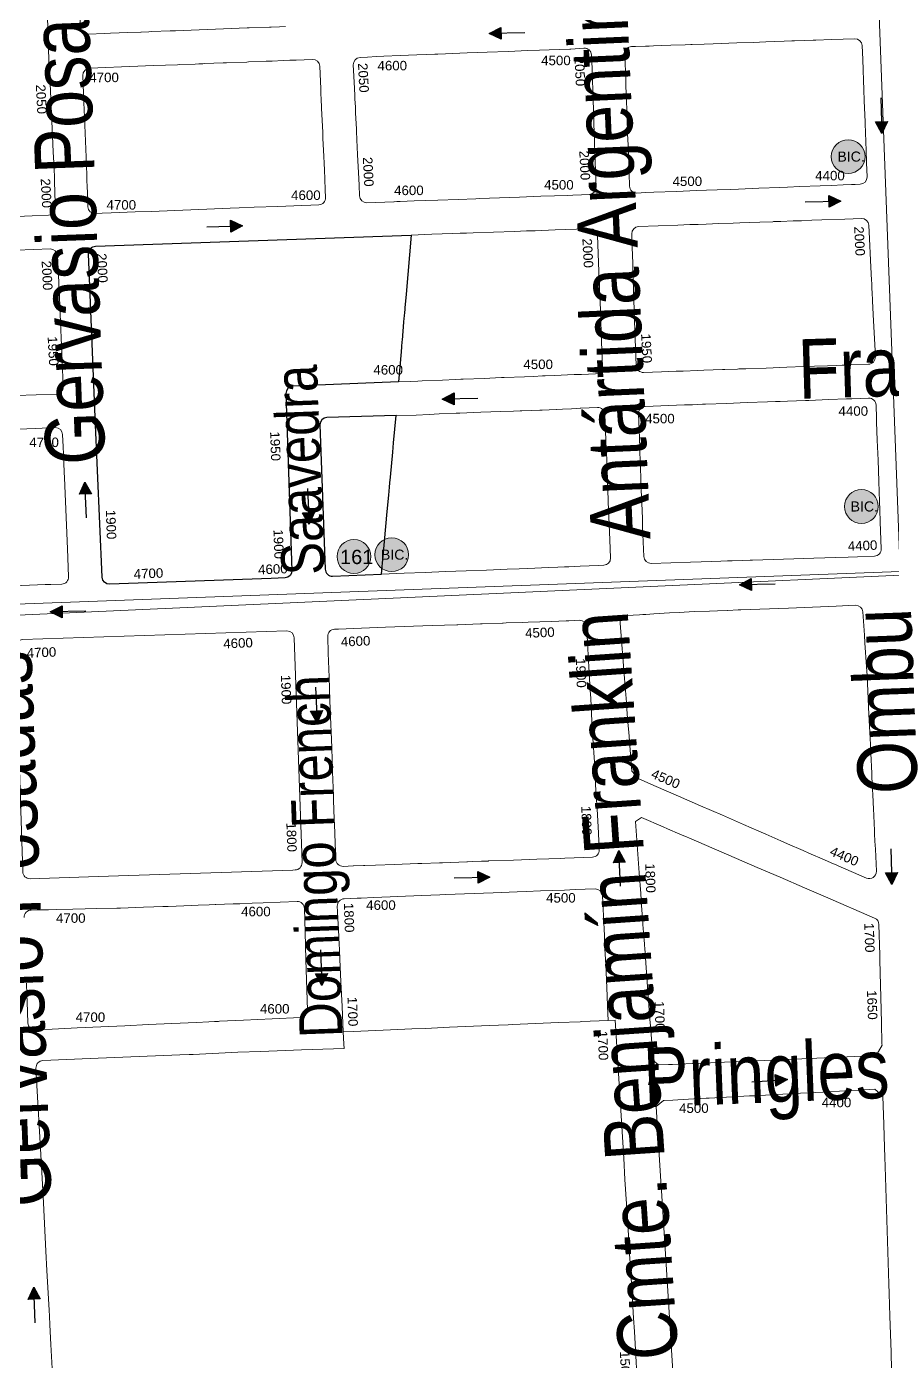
# Model space of a CAD drawing. Header units: millimetres. Extents: x 11558 to 23675, y 49449 to 61482.
# Drawn here: x 15611 to 15975, y 54997 to 55558 of the extents above; entities that cross this region are included whole.
import ezdxf

# ---------------------------------------------------------------- set-up
doc = ezdxf.new("R2010")
doc.units = ezdxf.units.MM
for name, color, linetype in [('0. plano base - nombres calles', 22, 'Continuous'), ('0. Plano Base - PLANO', 254, 'Continuous'), ('0. Plano base - sentido calles', 253, 'Continuous'), ('7. puesta en valor CC la lucila', 212, 'Continuous'), ('numeración', 7, 'Continuous')]:
    doc.layers.add(name, color=color, linetype=linetype)
doc.layers.add('Linea 161 ida', color=7, linetype='Continuous', true_color=0xd16b6b)
doc.layers.add('Linea Bicentenario Original', color=7, linetype='Continuous', true_color=0x0000cc, transparency=0.5)
doc.layers.get('7. puesta en valor CC la lucila').off()
doc.styles.get("Standard").update_dxf_attribs({"font": 'arial.ttf'})

# ---------------------------------------------------------------- blocks, each defined once
blk = doc.blocks.new('MANZANAS')
at = {"layer": '0. Plano Base - PLANO', "color": 0, "linetype": 'Continuous', "lineweight": 5}
for points in [[(5635712.13, 6177803), (5635714.99, 6177797.96), (5635717.14, 6177794.17), (5635719.39, 6177790.19), (5635721.22, 6177786.97), (5635723.59, 6177782.79), (5635727.93, 6177775.13), (5635728.51, 6177774.11), (5635730.02, 6177771.45), (5635732.24, 6177767.53), (5635733.78, 6177764.81), (5635736.43, 6177760.14), (5635739.36, 6177754.97, -0.413513), (5635738.24, 6177750.88), (5635736.37, 6177749.82), (5635735.05, 6177749.06), (5635731.96, 6177747.31), (5635727.74, 6177744.9), (5635723.6, 6177742.54), (5635716.19, 6177738.32), (5635711.64, 6177735.72), (5635708.84, 6177734.12), (5635701.14, 6177729.74), (5635693.78, 6177725.54), (5635690.91, 6177723.9), (5635685.98, 6177721.09), (5635681.99, 6177718.82), (5635678.55, 6177716.86), (5635670.99, 6177712.54), (5635662.82, 6177707.89), (5635659.73, 6177706.13), (5635656.62, 6177704.35, -0.414835), (5635652.53, 6177705.48), (5635652.13, 6177706.18), (5635650.29, 6177709.42), (5635649.89, 6177710.12), (5635649.4, 6177710.99), (5635645.79, 6177717.36), (5635645.28, 6177718.25), (5635644, 6177720.51), (5635641.65, 6177724.66), (5635641.04, 6177725.72), (5635638.97, 6177729.38), (5635636.74, 6177733.3), (5635636.4, 6177733.91), (5635635.18, 6177736.05), (5635632.68, 6177740.46), (5635632.35, 6177741.04), (5635630.69, 6177743.98), (5635625.11, 6177753.81, -0.414699), (5635626.24, 6177757.9), (5635627.7, 6177758.73), (5635631.31, 6177760.77), (5635632.63, 6177761.51), (5635634.32, 6177762.47), (5635637.24, 6177764.12), (5635640.57, 6177766), (5635645.88, 6177769), (5635647.92, 6177770.15), (5635648.47, 6177770.47), (5635652.79, 6177772.91), (5635656.12, 6177774.79), (5635664.84, 6177779.72), (5635670.75, 6177783.06), (5635675.47, 6177785.73), (5635678.49, 6177787.43), (5635682.13, 6177789.49), (5635684.97, 6177791.1), (5635685.94, 6177791.64), (5635689.65, 6177793.74), (5635692.74, 6177795.49), (5635693.69, 6177796.02), (5635699.48, 6177799.3), (5635708.04, 6177804.13, -0.413809)], [(5635553.68, 6177649.49), (5635551.38, 6177653.44), (5635550.08, 6177655.67), (5635544.91, 6177664.54), (5635541.77, 6177669.94), (5635539.96, 6177673.06), (5635539.45, 6177673.94), (5635536.15, 6177679.6), (5635534.92, 6177681.71), (5635533.14, 6177684.77), (5635532.33, 6177686.16), (5635529.59, 6177690.86), (5635527.11, 6177695.13), (5635525.94, 6177697.13, -0.413959), (5635527.02, 6177701.23), (5635529.78, 6177702.84), (5635533.02, 6177704.73), (5635535.7, 6177706.29), (5635541.65, 6177709.77), (5635547.63, 6177713.2), (5635551.25, 6177715.25), (5635554.29, 6177716.98), (5635555.39, 6177717.6), (5635558.2, 6177719.19), (5635566.05, 6177723.64), (5635573.47, 6177727.86), (5635581.11, 6177732.2), (5635588.36, 6177736.32), (5635592.56, 6177738.7), (5635596.11, 6177740.72), (5635603.67, 6177745.01), (5635604.09, 6177745.27), (5635608.75, 6177748.09, -0.422194), (5635612.91, 6177747.01), (5635615.77, 6177741.99), (5635622.53, 6177730), (5635623.97, 6177727.44), (5635626.14, 6177723.59), (5635626.63, 6177722.72), (5635627.37, 6177721.4), (5635628.66, 6177719.11), (5635630.95, 6177715.05), (5635633.29, 6177710.9), (5635635.09, 6177707.71), (5635640.22, 6177698.59, -0.413094), (5635639.08, 6177694.51), (5635636.3, 6177692.93), (5635633.13, 6177691.14), (5635631.16, 6177690.01), (5635626.39, 6177687.31), (5635621.37, 6177684.47), (5635613.6, 6177680.06), (5635606.27, 6177675.9), (5635598.89, 6177671.72), (5635597.65, 6177671.01), (5635591.14, 6177667.32), (5635583.73, 6177663.12), (5635579.02, 6177660.45), (5635574.97, 6177658.15), (5635569.84, 6177655.24), (5635569.71, 6177655.17), (5635569.63, 6177655.13), (5635568.67, 6177654.58), (5635567.66, 6177654.01), (5635567.56, 6177653.95), (5635557.75, 6177648.39, -0.410843)], [(5635663.73, 6177692.19), (5635678.08, 6177700.3), (5635682.48, 6177702.79), (5635685.58, 6177704.55), (5635688.48, 6177706.19), (5635693.12, 6177708.81), (5635698.32, 6177711.75), (5635700.75, 6177713.12), (5635704.5, 6177715.25), (5635708.16, 6177717.32), (5635712.93, 6177720.02), (5635713.11, 6177720.12), (5635715.83, 6177721.66), (5635720.38, 6177724.23), (5635723.33, 6177725.9), (5635727.11, 6177728.04), (5635730.8, 6177730.12), (5635739.19, 6177734.87), (5635745.33, 6177738.35, -0.410134), (5635749.4, 6177737.25), (5635752.28, 6177732.32), (5635756.82, 6177724.54), (5635761.11, 6177717.21), (5635761.65, 6177716.28), (5635762.96, 6177714.03), (5635763.59, 6177712.96), (5635765.46, 6177709.76), (5635768.31, 6177704.88), (5635777.32, 6177689.45, -0.418149), (5635776.21, 6177685.33), (5635769.76, 6177681.67), (5635768.51, 6177680.96), (5635766.61, 6177679.89), (5635764.42, 6177678.65), (5635761.25, 6177676.86), (5635756.48, 6177674.16), (5635753.82, 6177672.65), (5635752.57, 6177671.94), (5635746.31, 6177668.4), (5635738.69, 6177664.08), (5635731.25, 6177659.87), (5635731.09, 6177659.78), (5635730.3, 6177659.33), (5635728.74, 6177658.45), (5635728.22, 6177658.15), (5635723.61, 6177655.54), (5635722.8, 6177655.09), (5635715.87, 6177651.16), (5635713.66, 6177649.91), (5635708.4, 6177646.93), (5635705.76, 6177645.43), (5635700.4, 6177642.4), (5635693.84, 6177638.69, -0.415048), (5635689.75, 6177639.83), (5635684.25, 6177649.6), (5635682.55, 6177652.63), (5635678.35, 6177660.09), (5635674.13, 6177667.59), (5635669.89, 6177675.13), (5635668.54, 6177677.53), (5635667.14, 6177680.03), (5635663.33, 6177686.79), (5635662.59, 6177688.1, -0.413507)], [(5635428.2, 6177644.84), (5635434.11, 6177648.2), (5635439.84, 6177651.47), (5635442.85, 6177653.19), (5635451.46, 6177658.1), (5635460.29, 6177663.13), (5635461, 6177663.54), (5635466.75, 6177666.81), (5635468.15, 6177667.61), (5635468.81, 6177667.99), (5635469.59, 6177668.43), (5635470.19, 6177668.77), (5635476.97, 6177672.64), (5635477.61, 6177673.01), (5635478.2, 6177673.34), (5635485.61, 6177677.56), (5635486.19, 6177677.9), (5635492.77, 6177681.65), (5635494.86, 6177682.84), (5635498.91, 6177685.15), (5635501.38, 6177686.56), (5635503.68, 6177687.86), (5635509.57, 6177691.23, -0.412337), (5635513.66, 6177690.12), (5635516.86, 6177684.59), (5635518.38, 6177681.96), (5635519.64, 6177679.78), (5635520.44, 6177678.4), (5635522.48, 6177674.87), (5635527.6, 6177666.03), (5635528.46, 6177664.53), (5635528.83, 6177663.9), (5635532.66, 6177657.28), (5635534.09, 6177654.8), (5635535.59, 6177652.22), (5635537.38, 6177649.12), (5635539.76, 6177645.01), (5635541.28, 6177642.38, -0.416034), (5635540.17, 6177638.27), (5635537.22, 6177636.59), (5635534.03, 6177634.76), (5635525.22, 6177629.74), (5635516.51, 6177624.77), (5635511.11, 6177621.7), (5635507.77, 6177619.79), (5635499.19, 6177614.89), (5635490.53, 6177609.95), (5635481.86, 6177605.01), (5635478.92, 6177603.33), (5635473.01, 6177599.96), (5635464.22, 6177594.95), (5635461.04, 6177593.13), (5635458.5, 6177591.68, -0.414327), (5635454.41, 6177592.8), (5635454.37, 6177592.87), (5635453.02, 6177595.23), (5635450.13, 6177600.31), (5635449.05, 6177602.2), (5635448, 6177604.05), (5635445.76, 6177607.97), (5635440.73, 6177616.8), (5635435.73, 6177625.58), (5635432.74, 6177630.83), (5635427.08, 6177640.75, -0.414191)], [(5635650.2, 6177680.83), (5635655.76, 6177671.03), (5635659.47, 6177664.51), (5635660.21, 6177663.19), (5635661.4, 6177661.1), (5635663.8, 6177656.87), (5635668.08, 6177649.33), (5635672.24, 6177642), (5635677.36, 6177632.99, -0.413095), (5635676.24, 6177628.9), (5635671.06, 6177625.94), (5635670.77, 6177625.77), (5635668.42, 6177624.43), (5635661.23, 6177620.31), (5635657.83, 6177618.36), (5635656.87, 6177617.81), (5635653.5, 6177615.88), (5635650.3, 6177614.05), (5635642.79, 6177609.75), (5635641.81, 6177609.19), (5635639.63, 6177607.94), (5635635.54, 6177605.6), (5635627.79, 6177601.16), (5635626.97, 6177600.69), (5635625.08, 6177599.61), (5635620.35, 6177596.9), (5635612.92, 6177592.65), (5635611.33, 6177591.73), (5635608.62, 6177590.18), (5635604.24, 6177587.67), (5635599.37, 6177599.39), (5635598.58, 6177601.28), (5635597.69, 6177603.44), (5635597.49, 6177603.91), (5635594.59, 6177610.88), (5635593.91, 6177612.52), (5635593.58, 6177613.32), (5635592.93, 6177614.87), (5635592.58, 6177615.72), (5635592.23, 6177616.57), (5635590.02, 6177621.88), (5635580.46, 6177644.88), (5635588.13, 6177649.21), (5635595.63, 6177653.45), (5635598.46, 6177655.05), (5635600.75, 6177656.34), (5635603.18, 6177657.71), (5635610.65, 6177661.93), (5635618.35, 6177666.28), (5635622.77, 6177668.78), (5635625.88, 6177670.53), (5635633.32, 6177674.73), (5635641.07, 6177679.11), (5635646.12, 6177681.96, -0.4136)], [(5635701.1, 6177626.36), (5635715.47, 6177634.51), (5635718.31, 6177636.13), (5635722.02, 6177638.23), (5635723.14, 6177638.86), (5635730.83, 6177643.23), (5635738.42, 6177647.54), (5635745.87, 6177651.76), (5635748.71, 6177653.37), (5635749.62, 6177653.89), (5635750.49, 6177654.38), (5635753.18, 6177655.91), (5635759.68, 6177659.59), (5635760.9, 6177660.29), (5635768.32, 6177664.5), (5635774.73, 6177668.14), (5635776.68, 6177669.24), (5635782.84, 6177672.73, -0.414408), (5635786.93, 6177671.6), (5635789.66, 6177666.78), (5635789.94, 6177666.29), (5635790.46, 6177665.37), (5635794.21, 6177658.75), (5635798.35, 6177651.44), (5635800.48, 6177647.68), (5635802.81, 6177643.56), (5635806.93, 6177636.29), (5635808.64, 6177633.28), (5635811.15, 6177628.85), (5635816.73, 6177619, -0.415318), (5635815.59, 6177614.9), (5635809.42, 6177611.44), (5635805.97, 6177609.5), (5635801.43, 6177606.95), (5635793.44, 6177602.46), (5635786, 6177598.29), (5635778.47, 6177594.06), (5635770.89, 6177589.8), (5635769.97, 6177589.29), (5635767.16, 6177587.71), (5635763.38, 6177585.59), (5635761.73, 6177584.66), (5635759.24, 6177583.26), (5635755.98, 6177581.44), (5635748.15, 6177577.04), (5635733.69, 6177568.92, -0.412811), (5635729.61, 6177570.05), (5635723.5, 6177580.81), (5635721.79, 6177583.84), (5635720.03, 6177586.93), (5635715.79, 6177594.4), (5635713.15, 6177599.05), (5635711.48, 6177601.98), (5635707.85, 6177608.39), (5635707.2, 6177609.54), (5635704.99, 6177613.43), (5635699.97, 6177622.27, -0.414297)], [(5635687.54, 6177615.56), (5635692.88, 6177606.19), (5635694.92, 6177602.61), (5635695.45, 6177601.69), (5635697.26, 6177598.52), (5635699.16, 6177595.19), (5635701.17, 6177591.66), (5635701.26, 6177591.51), (5635703.37, 6177587.8), (5635707.65, 6177580.3), (5635708.93, 6177578.06), (5635713.71, 6177569.68), (5635717.46, 6177563.1, -0.413988), (5635716.35, 6177559.01), (5635714.45, 6177557.92), (5635711.05, 6177555.98), (5635707.76, 6177554.1), (5635703.65, 6177551.75), (5635702.07, 6177550.85), (5635699.6, 6177549.44), (5635696.18, 6177547.48), (5635688.61, 6177543.16), (5635685.45, 6177541.36), (5635681.09, 6177538.86), (5635673.56, 6177534.56), (5635666.13, 6177530.32), (5635658.61, 6177526.02), (5635651.13, 6177521.74), (5635643.4, 6177517.33), (5635635.16, 6177512.62), (5635633.92, 6177515.68), (5635633.39, 6177516.97), (5635630.54, 6177523.96), (5635629.98, 6177525.35), (5635625.19, 6177537.09), (5635622.59, 6177543.49), (5635621.32, 6177546.6), (5635620.63, 6177548.3), (5635619.73, 6177550.51), (5635615.73, 6177560.33), (5635614.25, 6177563.95), (5635609.89, 6177574.63), (5635617.22, 6177578.7), (5635622.05, 6177581.49), (5635625.65, 6177583.58), (5635631.78, 6177587.12), (5635633.12, 6177587.9), (5635640.87, 6177592.33), (5635648.14, 6177596.44), (5635652.78, 6177599.07), (5635655.2, 6177600.43), (5635655.82, 6177600.78), (5635659.5, 6177602.86), (5635662.45, 6177604.54), (5635663.27, 6177605), (5635668.34, 6177607.94), (5635668.56, 6177608.06), (5635670.69, 6177609.29), (5635674.02, 6177611.22), (5635675.97, 6177612.35), (5635677.18, 6177613.05), (5635677.39, 6177613.17), (5635683.43, 6177616.67, -0.416156)], [(5635822.06, 6177591.86), (5635827.17, 6177583.49), (5635828.82, 6177580.79), (5635834.15, 6177572.06), (5635836.04, 6177568.96), (5635844.25, 6177554.83), (5635849.26, 6177546.21), (5635850.7, 6177543.73), (5635850.8, 6177543.55), (5635852.15, 6177541.23), (5635854.23, 6177537.64), (5635854.93, 6177536.45), (5635859.23, 6177529.04), (5635861.2, 6177525.65), (5635864.34, 6177520.24), (5635865.47, 6177518.3), (5635867.43, 6177514.93), (5635868.59, 6177512.94), (5635869.46, 6177511.43), (5635871.07, 6177508.67), (5635872.72, 6177505.83), (5635877.39, 6177497.78, -0.555649), (5635875, 6177493.28), (5635862.03, 6177492.4), (5635861.54, 6177492.36), (5635858.89, 6177492.18), (5635855.89, 6177491.98), (5635848.73, 6177491.48), (5635845.99, 6177491.3), (5635838.89, 6177490.81), (5635835.87, 6177490.6), (5635828.98, 6177490.13), (5635825.75, 6177489.91), (5635818.71, 6177489.43), (5635809.09, 6177488.77), (5635799.11, 6177488.08), (5635788.95, 6177487.39), (5635778.82, 6177486.69), (5635770.8, 6177486.14), (5635766.79, 6177487.64), (5635762.02, 6177495.27), (5635758.02, 6177501.66), (5635756.63, 6177503.89), (5635754.01, 6177508.09), (5635751.42, 6177512.23), (5635746.05, 6177520.82), (5635733.65, 6177540.62, -0.421036), (5635734.66, 6177544.79), (5635739.24, 6177547.51), (5635740.49, 6177548.25), (5635741.61, 6177548.91), (5635744.45, 6177550.6), (5635750.15, 6177553.99), (5635753.65, 6177556.07), (5635759.04, 6177559.26), (5635764.73, 6177562.49), (5635767.59, 6177564.11), (5635771.31, 6177566.22), (5635771.42, 6177566.28), (5635775.22, 6177568.43), (5635776.18, 6177568.97), (5635793.67, 6177578.89), (5635802.42, 6177583.88), (5635811.05, 6177588.9), (5635818, 6177592.89, -0.406451)], [(5635768.73, 6177447.97), (5635758.67, 6177442.26), (5635757.1, 6177441.37), (5635748.39, 6177436.44), (5635745.7, 6177434.9), (5635739.77, 6177431.55), (5635730.69, 6177426.4), (5635730.56, 6177426.32), (5635730.48, 6177426.27), (5635728.14, 6177424.95), (5635724.99, 6177423.16), (5635722.94, 6177422), (5635722.74, 6177421.88), (5635713.88, 6177416.86), (5635712.71, 6177416.19), (5635706.22, 6177412.51), (5635704.85, 6177411.73), (5635696.28, 6177406.87), (5635689.32, 6177402.93), (5635685.38, 6177400.69), (5635685.33, 6177400.66), (5635684.86, 6177400.4), (5635681.3, 6177398.38), (5635681.09, 6177398.26), (5635677.49, 6177396.21, -0.414322), (5635673.4, 6177397.34), (5635672.77, 6177398.45), (5635670.24, 6177402.91), (5635670.02, 6177403.29), (5635666.04, 6177410.32), (5635665.12, 6177411.94), (5635662.98, 6177415.72), (5635661.23, 6177418.81), (5635660.23, 6177420.58), (5635655.22, 6177429.42), (5635650.26, 6177438.16), (5635646.88, 6177444.12), (5635645.47, 6177446.62), (5635640.44, 6177455.49), (5635635.56, 6177464.1), (5635630.59, 6177472.87), (5635627.16, 6177478.93, -0.414289), (5635628.29, 6177483.01), (5635629.77, 6177483.85), (5635638.11, 6177488.57), (5635646.97, 6177493.59), (5635664.05, 6177503.26), (5635673.08, 6177508.37), (5635673.38, 6177508.54), (5635681.78, 6177513.3), (5635682.34, 6177513.62), (5635689.84, 6177517.86), (5635690.07, 6177517.99), (5635691.09, 6177518.57), (5635697.02, 6177521.93), (5635699.22, 6177523.17), (5635707.79, 6177528.02), (5635713.13, 6177531.05), (5635714.09, 6177531.59), (5635717.93, 6177533.77, -0.408218), (5635721.99, 6177532.69), (5635725.4, 6177526.95), (5635730.54, 6177518.28), (5635735.61, 6177509.75), (5635737.27, 6177506.95), (5635740.76, 6177501.07), (5635745.85, 6177492.49), (5635751, 6177483.83), (5635755.9, 6177475.57), (5635761.15, 6177466.72), (5635762.35, 6177464.7), (5635766.28, 6177458.08), (5635769.83, 6177452.11, -0.420016)], [(5635888.67, 6177478.42), (5635894.93, 6177467.08), (5635895.91, 6177465.31), (5635908.63, 6177442.28), (5635912.97, 6177434.41), (5635913.24, 6177433.92), (5635913.07, 6177429.01), (5635912.79, 6177428.84), (5635910.9, 6177427.75), (5635891.37, 6177416.5), (5635883.27, 6177411.84), (5635879.95, 6177409.92), (5635875.2, 6177407.18), (5635863.51, 6177400.45), (5635863.38, 6177400.37), (5635854.96, 6177395.52), (5635854.75, 6177395.4), (5635852.63, 6177394.18), (5635846.16, 6177390.45), (5635846, 6177390.36), (5635838.8, 6177386.21), (5635837.3, 6177385.35), (5635833.62, 6177383.23), (5635830.65, 6177383.99), (5635826.84, 6177390.17), (5635823.18, 6177396.1), (5635823.09, 6177396.24), (5635821.67, 6177398.54), (5635816.46, 6177406.98), (5635811.27, 6177415.4), (5635805.89, 6177424.12), (5635805.81, 6177424.25), (5635805.36, 6177424.97), (5635805.08, 6177425.43), (5635804.9, 6177425.71), (5635803.26, 6177428.38), (5635800.63, 6177432.64), (5635800.35, 6177433.09), (5635795.37, 6177441.16), (5635795.18, 6177441.47), (5635795.15, 6177441.52), (5635793.74, 6177443.8), (5635789.21, 6177451.14), (5635777.84, 6177469.56), (5635779.34, 6177472.23), (5635789.31, 6177472.96), (5635791.23, 6177473.1), (5635796.84, 6177473.5), (5635800.16, 6177473.74), (5635800.94, 6177473.8), (5635812.55, 6177474.64), (5635822.71, 6177475.38), (5635832.19, 6177476.07), (5635842.66, 6177476.83), (5635853.78, 6177477.63), (5635863.36, 6177478.33), (5635885.83, 6177479.96, -0.292618)], [(5635614.95, 6177471.99), (5635661.4, 6177389.63, -0.414678), (5635660.26, 6177385.54), (5635659.41, 6177385.06), (5635587.98, 6177344.92), (5635563.03, 6177330.9, -0.414551), (5635558.95, 6177332.05), (5635512.7, 6177414.57, -0.413986), (5635513.85, 6177418.66), (5635610.87, 6177473.13, -0.413646)], [(5635779.97, 6177435.56), (5635787.03, 6177423.37), (5635788.36, 6177421.07), (5635791.09, 6177416.36), (5635795.76, 6177408.31), (5635796.08, 6177407.75), (5635796.13, 6177407.67), (5635801.12, 6177399.05), (5635803.25, 6177395.37), (5635806.29, 6177390.12), (5635796.36, 6177384.41), (5635796.01, 6177384.2), (5635788.15, 6177379.68), (5635771.4, 6177370.04), (5635769.72, 6177369.08), (5635766.27, 6177367.09), (5635762.97, 6177365.19), (5635748.32, 6177356.76), (5635739.55, 6177351.71), (5635734.61, 6177348.87), (5635726.84, 6177344.4), (5635713.39, 6177336.66), (5635709.59, 6177334.48), (5635704.23, 6177343.7), (5635699.02, 6177352.65), (5635694.22, 6177360.9), (5635692.23, 6177364.33), (5635689.67, 6177368.72), (5635689.61, 6177368.82), (5635687.88, 6177371.8), (5635685.64, 6177375.66), (5635684.15, 6177378.21), (5635683.01, 6177380.18, -0.416019), (5635684.11, 6177384.29), (5635686.28, 6177385.53), (5635688.94, 6177387.06), (5635690.17, 6177387.76), (5635690.34, 6177387.86), (5635694.87, 6177390.46), (5635700.99, 6177393.97), (5635703.62, 6177395.48), (5635712.44, 6177400.53), (5635719.02, 6177404.3), (5635721.2, 6177405.54), (5635738.52, 6177415.4), (5635747.3, 6177420.4), (5635750.59, 6177422.27), (5635755.9, 6177425.28), (5635764.62, 6177430.25), (5635768.61, 6177432.52), (5635775.89, 6177436.66, -0.411855)]]:
    blk.add_lwpolyline(points, format="xyb", close=True, dxfattribs=at)
for points in [[(5635493.22, 6177698.32), (5635490.95, 6177697.03), (5635487.95, 6177695.32), (5635487.31, 6177694.96), (5635479.85, 6177690.72), (5635479.14, 6177690.31), (5635470.49, 6177685.39), (5635461.56, 6177680.31), (5635453, 6177675.44), (5635451.07, 6177674.34), (5635444.35, 6177670.52), (5635443.16, 6177669.84), (5635440.37, 6177668.26), (5635440.24, 6177668.18), (5635435.49, 6177665.48), (5635429.22, 6177661.91), (5635426.97, 6177660.63), (5635420.96, 6177657.21, -0.413833), (5635416.87, 6177658.33), (5635411.01, 6177668.6)], [(5635349.07, 6177687.11), (5635373.56, 6177701.06, -0.415797), (5635377.66, 6177699.92), (5635408.86, 6177644.47), (5635411.58, 6177639.68), (5635413.21, 6177636.88), (5635429.12, 6177609.49), (5635430.89, 6177606.45), (5635434.21, 6177600.74), (5635436.39, 6177596.85), (5635436.64, 6177596.41), (5635437.12, 6177595.55), (5635441.45, 6177587.86), (5635442.44, 6177586.08, -0.412449), (5635441.31, 6177582.01), (5635435.32, 6177578.59), (5635426.77, 6177573.72)], [(5635436.07, 6177562.64), (5635442.53, 6177566.32), (5635448.48, 6177569.71, -0.412747), (5635452.56, 6177568.6), (5635458.08, 6177559.04), (5635459.47, 6177556.63), (5635459.54, 6177556.5), (5635461.36, 6177553.34), (5635466.51, 6177544.42), (5635471.41, 6177535.91), (5635476.37, 6177527.31), (5635480.07, 6177520.91, -0.415881), (5635478.95, 6177516.8), (5635464.08, 6177508.33)], [(5635461.5, 6177490.64), (5635477.92, 6177500), (5635485, 6177504.04, -0.413182), (5635489.09, 6177502.93), (5635491.71, 6177498.37), (5635493.21, 6177495.76), (5635497, 6177489.16), (5635498.17, 6177487.12), (5635513.08, 6177461.18), (5635518.88, 6177451.07, -0.416031), (5635517.76, 6177446.97), (5635513.75, 6177444.7), (5635511.69, 6177443.54), (5635494.42, 6177433.75)], [(5635667.51, 6177150.27), (5635661.05, 6177161.23), (5635656.87, 6177168.33), (5635655.02, 6177171.45), (5635653.75, 6177173.62), (5635645.25, 6177188.05), (5635641.15, 6177195), (5635630.81, 6177212.55), (5635622.97, 6177225.84), (5635601.95, 6177261.37, -0.418266), (5635603.03, 6177265.5), (5635620.37, 6177275.44), (5635653.13, 6177294.23), (5635656.44, 6177296.12), (5635657.89, 6177296.96), (5635657.95, 6177296.99), (5635674.23, 6177306.5), (5635682.56, 6177311.19), (5635697.53, 6177319.63), (5635713.12, 6177328.41), (5635712.19, 6177330.01), (5635709.59, 6177334.48), (5635713.39, 6177336.66), (5635726.84, 6177344.4), (5635734.61, 6177348.87), (5635739.55, 6177351.71), (5635748.32, 6177356.76), (5635762.97, 6177365.19), (5635766.27, 6177367.09), (5635769.72, 6177369.08), (5635771.4, 6177370.04), (5635788.15, 6177379.68), (5635796.01, 6177384.2), (5635796.36, 6177384.41), (5635806.29, 6177390.12), (5635808.79, 6177391.6), (5635838.7, 6177341.77), (5635843.31, 6177334.09), (5635848.61, 6177325.25), (5635852.03, 6177319.56), (5635855.37, 6177313.99), (5635858.63, 6177308.55), (5635862.27, 6177302.5), (5635868.23, 6177292.55), (5635873.39, 6177283.96), (5635876.3, 6177279.11), (5635890.79, 6177254.74)], [(5635568.33, 6177315.3, -0.418499), (5635569.5, 6177319.41), (5635571.7, 6177320.61), (5635572.54, 6177321.07), (5635575.89, 6177322.9), (5635579.05, 6177324.63), (5635584.91, 6177327.84), (5635589.47, 6177330.34), (5635593.76, 6177332.69), (5635601.13, 6177336.72), (5635602.46, 6177337.48), (5635610.94, 6177342.26), (5635614.66, 6177344.36), (5635617.98, 6177346.23), (5635619.97, 6177347.36), (5635628.64, 6177352.27), (5635630.95, 6177353.58), (5635635, 6177355.89), (5635637.17, 6177357.12), (5635637.42, 6177357.27), (5635643.73, 6177360.86), (5635646.11, 6177362.21), (5635650.71, 6177364.83), (5635654.69, 6177367.1), (5635660.95, 6177370.67), (5635667.1, 6177374.17, -0.417221), (5635671.2, 6177373.02), (5635676.05, 6177364.3), (5635681.63, 6177354.27), (5635692, 6177335.6, -0.408935), (5635690.88, 6177331.55), (5635680.59, 6177325.58), (5635670.16, 6177319.53), (5635661.33, 6177314.41), (5635661.02, 6177314.23), (5635659.6, 6177313.41), (5635657.44, 6177312.16), (5635652.95, 6177309.55), (5635643.98, 6177304.35), (5635635.48, 6177299.42), (5635626.88, 6177294.44), (5635618.15, 6177289.38), (5635609.51, 6177284.37), (5635607.39, 6177283.14), (5635600.42, 6177279.1), (5635594.32, 6177275.57, -0.417075), (5635590.21, 6177276.68), (5635585.8, 6177284.47), (5635584.29, 6177287.13), (5635581.98, 6177291.21)]]:
    blk.add_lwpolyline(points, format="xyb", dxfattribs=at)
at = {"layer": '0. Plano Base - PLANO', "color": 0}
for points in [[(5635604.24, 6177587.67), (5635565.6, 6177565.55, 0.412305), (5635564.48, 6177561.47), (5635601.04, 6177496.65, -0.413859), (5635599.9, 6177492.56), (5635594.78, 6177489.67), (5635535.63, 6177456.21, -0.41168), (5635531.55, 6177457.32), (5635497.85, 6177515.72), (5635463.74, 6177575.37, -0.415523), (5635464.87, 6177579.47), (5635580.46, 6177644.88), (5635590.02, 6177621.88), (5635592.23, 6177616.57), (5635592.58, 6177615.72), (5635592.93, 6177614.87), (5635593.58, 6177613.32), (5635593.91, 6177612.52), (5635594.59, 6177610.88), (5635597.49, 6177603.91), (5635597.69, 6177603.44), (5635598.58, 6177601.28), (5635599.37, 6177599.39), (5635604.24, 6177587.67)], [(5635609.89, 6177574.63), (5635584.38, 6177560.48, 0.414191), (5635583.25, 6177556.39), (5635613.19, 6177503.56, 0.414889), (5635617.29, 6177502.43), (5635635.16, 6177512.62), (5635633.92, 6177515.68), (5635633.39, 6177516.97), (5635630.54, 6177523.96), (5635629.98, 6177525.35), (5635625.19, 6177537.09), (5635622.59, 6177543.49), (5635621.32, 6177546.6), (5635620.63, 6177548.3), (5635619.73, 6177550.51), (5635615.73, 6177560.33), (5635614.25, 6177563.95), (5635609.89, 6177574.63)]]:
    blk.add_lwpolyline(points, format="xyb", dxfattribs=at)
at = {"layer": '0. Plano Base - PLANO', "color": 0, "linetype": 'Continuous', "lineweight": 5}
blk.add_lwpolyline([(5635906.57, 6177258.23), (5635879.79, 6177302.69), (5635859.18, 6177336.88), (5635857.16, 6177340.24), (5635853.58, 6177346.17), (5635849.11, 6177353.59), (5635840.83, 6177367.33), (5635842.4, 6177370.94), (5635842.67, 6177371.1), (5635845.83, 6177372.96), (5635847.56, 6177373.98), (5635853.36, 6177377.4), (5635855.95, 6177378.93), (5635857.85, 6177380.05), (5635858.98, 6177380.71), (5635873.63, 6177389.36), (5635875.49, 6177390.45), (5635877.25, 6177391.49), (5635892.11, 6177400.25), (5635900.21, 6177405.02), (5635900.31, 6177405.08), (5635908.13, 6177409.7), (5635912.99, 6177412.56), (5635919.07, 6177416.15), (5635923.4, 6177415.07), (5635929.22, 6177404.72), (5635933.95, 6177396.3), (5635935.94, 6177392.74), (5635937.91, 6177389.25), (5635962.04, 6177346.25), (5635964.01, 6177342.75), (5635968.67, 6177334.45), (5635976.1, 6177321.23), (5635979.73, 6177314.75)], dxfattribs=at)
blk = doc.blocks.new('161 ida')
at = {"layer": 'Linea 161 ida', "lineweight": 211, "true_color": 0xededed}
h = blk.add_hatch(color=7, dxfattribs=at)
h.dxf.hatch_style = 1
edge = h.paths.add_edge_path()
edge.add_arc((0, 0), 7.11, 0, 360)
at = {"layer": 'Linea 161 ida', "lineweight": 9}
blk.add_circle((0, 0), 7.11, dxfattribs=at)
at = {"layer": 'Linea 161 ida', "lineweight": 15, "insert": (-5.85, 2.85), "char_height": 6, "attachment_point": 1}
blk.add_mtext_dynamic_manual_height_columns('161', width=16.4579, gutter_width=12.5, heights=[0], dxfattribs=at)
blk = doc.blocks.new('bic. original vuelta')
at = {"layer": 'Linea Bicentenario Original', "lineweight": 211, "true_color": 0xededed, "transparency": 33554674}
h = blk.add_hatch(color=7, dxfattribs=at)
h.dxf.hatch_style = 1
edge = h.paths.add_edge_path()
edge.add_arc((0, 0), 7.11, 0, 360)
at = {"layer": 'Linea Bicentenario Original', "color": 14, "lineweight": 15, "true_color": 0x8c0d0d}
blk.add_circle((0, 0), 7.11, dxfattribs=at)
at = {"layer": 'Linea Bicentenario Original', "color": 14, "lineweight": 15, "true_color": 0x8c0d0d, "insert": (-4.55, 2.15), "char_height": 4.25, "attachment_point": 1}
blk.add_mtext_dynamic_manual_height_columns('BIC.', width=16.4579, gutter_width=12.5, heights=[0], dxfattribs=at)

msp = doc.modelspace()

# ---------------------------------------------------------------- hatches: boundary and pattern name
at = {"layer": '0. Plano base - sentido calles', "linetype": 'Continuous', "lineweight": 25, "ltscale": 2, "true_color": 0x1a1a1a}
h = msp.add_hatch(color=250, dxfattribs=at)
h.dxf.hatch_style = 1
h.paths.add_polyline_path([(15805.01, 55555.16), (15810.07, 55552.78), (15810.01, 55555.28)])
h.paths.add_polyline_path([(15805.01, 55555.16), (15810.01, 55555.28), (15809.95, 55557.78)])
h = msp.add_hatch(color=250, dxfattribs=at)
h.dxf.hatch_style = 1
h.paths.add_polyline_path([(15970.23, 55513.15), (15972.58, 55518.21), (15970.08, 55518.14)])
h.paths.add_polyline_path([(15970.23, 55513.15), (15970.08, 55518.14), (15967.59, 55518.07)])
h = msp.add_hatch(color=250, dxfattribs=at)
h.dxf.hatch_style = 1
h.paths.add_polyline_path([(15952.92, 55484.77), (15947.86, 55487.15), (15947.92, 55484.65)])
h.paths.add_polyline_path([(15952.92, 55484.77), (15947.92, 55484.65), (15947.98, 55482.15)])
h = msp.add_hatch(color=250, dxfattribs=at)
h.dxf.hatch_style = 1
h.paths.add_polyline_path([(15701.36, 55474.36), (15696.3, 55476.74), (15696.36, 55474.24)])
h.paths.add_polyline_path([(15701.36, 55474.36), (15696.36, 55474.24), (15696.42, 55471.74)])
h = msp.add_hatch(color=250, dxfattribs=at)
h.dxf.hatch_style = 1
h.paths.add_polyline_path([(15785.37, 55401.5), (15790.42, 55399.12), (15790.37, 55401.62)])
h.paths.add_polyline_path([(15785.37, 55401.5), (15790.37, 55401.62), (15790.31, 55404.12)])
h = msp.add_hatch(color=250, dxfattribs=at)
h.dxf.hatch_style = 1
h.paths.add_polyline_path([(15635.06, 55366.65), (15632.79, 55361.54), (15635.28, 55361.65)])
h.paths.add_polyline_path([(15635.06, 55366.65), (15635.28, 55361.65), (15637.78, 55361.77)])
h = msp.add_hatch(color=250, dxfattribs=at)
h.dxf.hatch_style = 1
h.paths.add_polyline_path([(15729.34, 55348.91), (15731.61, 55354.01), (15729.11, 55353.9)])
h.paths.add_polyline_path([(15729.34, 55348.91), (15729.11, 55353.9), (15726.61, 55353.79)])
h = msp.add_hatch(color=250, dxfattribs=at)
h.dxf.hatch_style = 1
h.paths.add_polyline_path([(15910.31, 55323.46), (15915.35, 55321.05), (15915.3, 55323.55)])
h.paths.add_polyline_path([(15910.31, 55323.46), (15915.3, 55323.55), (15915.26, 55326.05)])
h = msp.add_hatch(color=250, dxfattribs=at)
h.dxf.hatch_style = 1
h.paths.add_polyline_path([(15620.48, 55312.07), (15625.52, 55309.65), (15625.48, 55312.15)])
h.paths.add_polyline_path([(15620.48, 55312.07), (15625.48, 55312.15), (15625.44, 55314.65)])
h = msp.add_hatch(color=250, dxfattribs=at)
h.dxf.hatch_style = 1
h.paths.add_polyline_path([(15732.67, 55265.51), (15734.94, 55270.62), (15732.45, 55270.51)])
h.paths.add_polyline_path([(15732.67, 55265.51), (15732.45, 55270.51), (15729.95, 55270.39)])
h = msp.add_hatch(color=250, dxfattribs=at)
h.dxf.hatch_style = 1
h.paths.add_polyline_path([(15859.59, 55211.74), (15857.31, 55206.64), (15859.81, 55206.74)])
h.paths.add_polyline_path([(15859.59, 55211.74), (15859.81, 55206.74), (15862.31, 55206.85)])
h = msp.add_hatch(color=250, dxfattribs=at)
h.dxf.hatch_style = 1
h.paths.add_polyline_path([(15805.41, 55200.62), (15800.35, 55203.01), (15800.41, 55200.51)])
h.paths.add_polyline_path([(15805.41, 55200.62), (15800.41, 55200.51), (15800.47, 55198.01)])
h = msp.add_hatch(color=250, dxfattribs=at)
h.dxf.hatch_style = 1
h.paths.add_polyline_path([(15974.39, 55197.46), (15976.74, 55202.53), (15974.24, 55202.46)])
h.paths.add_polyline_path([(15974.39, 55197.46), (15974.24, 55202.46), (15971.74, 55202.39)])
h = msp.add_hatch(color=250, dxfattribs=at)
h.dxf.hatch_style = 1
h.paths.add_polyline_path([(15734.76, 55155.01), (15737.03, 55160.12), (15734.53, 55160.01)])
h.paths.add_polyline_path([(15734.76, 55155.01), (15734.53, 55160.01), (15732.03, 55159.89)])
h = msp.add_hatch(color=250, dxfattribs=at)
h.dxf.hatch_style = 1
h.paths.add_polyline_path([(15930.47, 55115.47), (15925.33, 55117.67), (15925.48, 55115.17)])
h.paths.add_polyline_path([(15930.47, 55115.47), (15925.48, 55115.17), (15925.63, 55112.68)])
h = msp.add_hatch(color=250, dxfattribs=at)
h.dxf.hatch_style = 1
h.paths.add_polyline_path([(15613.53, 55028.2), (15611.26, 55023.09), (15613.76, 55023.2)])
h.paths.add_polyline_path([(15613.53, 55028.2), (15613.76, 55023.2), (15616.26, 55023.31)])
at = {"layer": 'Linea Bicentenario Original', "lineweight": 15, "true_color": 0x8c0d0d}
h = msp.add_hatch(dxfattribs=at)
h.set_pattern_fill('AR-HBONE', color=14)
h.set_pattern_definition([(45, (1113.55, 2192.11), (1e-14, 143.6841), [304.8, -101.6]), (135, (1185.39, 2263.95), (1e-14, 143.6841), [304.8, -101.6])])
h.paths.add_polyline_path([(15954.39, 55501.9, 1), (15962.75, 55501.9, 1)])
h.paths.add_polyline_path([(15955.01, 55499.26), (15963.05, 55499.26), (15963.05, 55504.41), (15955.01, 55504.41)], flags=9)
h = msp.add_hatch(dxfattribs=at)
h.set_pattern_fill('AR-HBONE', color=14)
h.set_pattern_definition([(45, (1118.7, 2046.48), (1e-14, 143.6841), [304.8, -101.6]), (135, (1190.55, 2118.32), (1e-14, 143.6841), [304.8, -101.6])])
h.paths.add_polyline_path([(15959.54, 55356.27, 1), (15967.91, 55356.27, 1)])
h.paths.add_polyline_path([(15960.17, 55353.63), (15968.21, 55353.63), (15968.21, 55358.79), (15960.17, 55358.79)], flags=9)
h = msp.add_hatch(dxfattribs=at)
h.set_pattern_fill('AR-HBONE', color=14)
h.set_pattern_definition([(45, (909.78, 2024.99), (1e-14, 143.6841), [304.8, -101.6]), (135, (981.62, 2096.83), (1e-14, 143.6841), [304.8, -101.6])])
h.paths.add_polyline_path([(15750.62, 55334.78, 1), (15758.99, 55334.78, 1)])
h.paths.add_polyline_path([(15751.25, 55332.14), (15759.29, 55332.14), (15759.29, 55337.29), (15751.25, 55337.29)], flags=9)

# ---------------------------------------------------------------- linework, layer by layer
at = {"layer": '0. Plano base - sentido calles', "color": 250, "linetype": 'Continuous', "lineweight": 25, "ltscale": 2, "true_color": 0x1a1a1a}
for points in [[(15820.01, 55555.51), (15805.01, 55555.16), (15809.95, 55557.78), (15810.07, 55552.78), (15805.01, 55555.16)], [(15969.8, 55528.14), (15970.23, 55513.15), (15967.59, 55518.07), (15972.58, 55518.21), (15970.23, 55513.15)], [(15937.93, 55484.42), (15952.92, 55484.77), (15947.98, 55482.15), (15947.86, 55487.15), (15952.92, 55484.77)], [(15686.36, 55474.01), (15701.36, 55474.36), (15696.42, 55471.74), (15696.3, 55476.74), (15701.36, 55474.36)], [(15800.36, 55401.85), (15785.37, 55401.5), (15790.31, 55404.12), (15790.42, 55399.12), (15785.37, 55401.5)], [(15635.74, 55351.66), (15635.06, 55366.65), (15637.78, 55361.77), (15632.79, 55361.54), (15635.06, 55366.65)], [(15728.65, 55363.89), (15729.34, 55348.91), (15726.61, 55353.79), (15731.61, 55354.01), (15729.34, 55348.91)], [(15925.3, 55323.72), (15910.31, 55323.46), (15915.26, 55326.05), (15915.35, 55321.05), (15910.31, 55323.46)], [(15635.48, 55312.32), (15620.48, 55312.07), (15625.44, 55314.65), (15625.52, 55309.65), (15620.48, 55312.07)], [(15731.99, 55280.49), (15732.67, 55265.51), (15729.95, 55270.39), (15734.94, 55270.62), (15732.67, 55265.51)], [(15860.25, 55196.75), (15859.59, 55211.74), (15862.31, 55206.85), (15857.31, 55206.64), (15859.59, 55211.74)], [(15973.96, 55212.46), (15974.39, 55197.46), (15971.74, 55202.39), (15976.74, 55202.53), (15974.39, 55197.46)], [(15790.41, 55200.27), (15805.41, 55200.62), (15800.47, 55198.01), (15800.35, 55203.01), (15805.41, 55200.62)], [(15734.08, 55170), (15734.76, 55155.01), (15732.03, 55159.89), (15737.03, 55160.12), (15734.76, 55155.01)], [(15915.49, 55114.57), (15930.47, 55115.47), (15925.63, 55112.68), (15925.33, 55117.67), (15930.47, 55115.47)], [(15614.22, 55013.21), (15613.53, 55028.2), (15616.26, 55023.31), (15611.26, 55023.09), (15613.53, 55028.2)]]:
    msp.add_lwpolyline(points, dxfattribs=at)
at = {"layer": 'Linea 161 ida', "lineweight": 15}
msp.add_lwpolyline([(15039.88, 55289.87), (15467.47, 55304.41), (16086.36, 55332.38), (16504.39, 55350.09), (16762.29, 55364.74)], dxfattribs=at)
at = {"layer": 'Linea Bicentenario Original', "color": 14, "lineweight": 15, "true_color": 0x8c0d0d}
msp.add_lwpolyline([(15474.96, 54947.17), (15468.93, 55089.76), (15461.99, 55309.98), (15977.84, 55329.01), (15960.47, 55789.33), (15248.52, 55763.91), (15288.68, 56244.77), (15306.84, 56249.45), (15374.45, 56229.18), (15460.68, 56430.05), (14880.38, 56875.57), (14873.65, 56880.39), (14661.17, 56833), (14471.07, 57529.64), (14658.37, 57592.11), (14605.15, 57763.93)], dxfattribs=at)

# ---------------------------------------------------------------- block references
at = {"layer": '0. Plano Base - PLANO', "color": 28, "lineweight": 5, "true_color": 0x0d0d0d, "rotation": 332.5463477508169}
msp.add_blockref('MANZANAS', (-7833237.48, -2828296.13), dxfattribs=at)
at = {"layer": '7. puesta en valor CC la lucila', "color": 250, "lineweight": 30, "rotation": 332.5463477508169}
msp.add_blockref('MANZANAS', (-7833237.48, -2828296.13), dxfattribs=at)
at = {"layer": 'Linea 161 ida', "lineweight": 15}
msp.add_blockref('161 ida', (15748.21, 55335.34), dxfattribs=at)
at = {"layer": 'Linea Bicentenario Original', "lineweight": 15}
for p in [(15956.05, 55503.46), (15961.61, 55356.38), (15764.09, 55336.12)]:
    msp.add_blockref('bic. original vuelta', p, dxfattribs=at)

# ---------------------------------------------------------------- texts
at = {"layer": '0. plano base - nombres calles', "color": 250, "lineweight": 15, "true_color": 0x1a1a1a, "attachment_point": 1}
for s, insert, char_height, rotation in [('{\\fArial Narrow|b0|i0|c0|p34;Gervasio Posadas}', (15618.7, 55373.45), 25, 92.1074), ('{\\fArial Narrow|b0|i0|c0|p34;Antártida Argentina}', (15847.95, 55341.68), 25, 92.5008), ('{\\fArial Narrow|b0|i0|c0|p34;Francia}', (15934.54, 55426.63), 25, 1.778), ('{\\fArial Narrow|b0|i0|c0|p34;Saavedra}', (15717.84, 55327.26), 18, 92.1074), ('{\\fArial Narrow|b0|i0|c0|p34;Ombu}', (15960.35, 55235.08), 25, 92.1477), ('{\\fArial Narrow|b0|i0|c0|p34;Cmte. Benjamín Franklin}', (15859.71, 54996.77), 25, 93.8925), ('{\\fArial Narrow|b0|i0|c0|p34;Gervasio Posadas}', (15596.11, 55061.37), 25, 92.1074), ('{\\fArial Narrow|b0|i0|c0|p34;Domingo French}', (15725.43, 55132.77), 18, 92.1074), ('{\\fArial Narrow|b0|i0|c0|p34; Pringles}', (15861.43, 55128.42), 25, 2.2794)]:
    msp.add_mtext_dynamic_manual_height_columns(s, width=329.255, gutter_width=12.5, heights=[0], dxfattribs=dict(at, insert=insert, char_height=char_height, rotation=rotation))
at = {"layer": 'numeración', "color": 251, "true_color": 0x606162, "char_height": 4, "attachment_point": 1}
for s, insert, rotation in [('2050', (15753.89, 55542.89), 272.9402), ('2050', (15844.91, 55545.58), 272.9402), ('2050', (15618.42, 55533.89), 272.9402), ('2000', (15755.93, 55503.39), 272.9402), ('2000', (15846.95, 55506.07), 272.9402), ('2000', (15620.46, 55494.38), 272.9402), ('2000', (15962.52, 55474.24), 272.9402), ('2000', (15848.25, 55469.2), 272.9402), ('2000', (15620.86, 55459.8), 272.9402), ('2000', (15644.07, 55462.95), 272.9402), ('1950', (15623.39, 55428.04), 272.9402), ('1950', (15872.94, 55429.18), 272.9402), ('1950', (15716.94, 55388), 271.991), ('1900', (15647.88, 55355.07), 271.991), ('1900', (15718.34, 55346.84), 271.991), ('4400', (15955.81, 55341.72), 2.259), ('4700', (15655.51, 55330), 2.259), ('\\pt8;4600', (15707.82, 55331.83), 2.259), ('4600', (15693.17, 55300.72), 2.259), ('4600', (15742.61, 55301.51), 2.259), ('4500', (15820.11, 55305.15), 2.259), ('4700', (15610.51, 55296.8), 2.259), ('1900', (15845.48, 55292.69), 271.991), ('1900', (15721.47, 55285.71), 271.991), ('4500', (15874.4, 55246.21), 336.572), ('1800', (15847.8, 55230.62), 271.991), ('1800', (15723.78, 55223.65), 271.991), ('4400', (15949.52, 55213.66), 336.572), ('1800', (15874.67, 55206.45), 271.991), ('1800', (15747.95, 55189.82), 271.991), ('1700', (15966.8, 55181.4), 271.991), ('1700', (15749.47, 55150.34), 271.991), ('1650', (15967.94, 55153.14), 271.991), ('1700', (15878.59, 55148.57), 271.991), ('1700', (15854.75, 55136.06), 271.991), ('1500', (15864.06, 55001.42), 271.991)]:
    msp.add_mtext_dynamic_manual_height_columns(s, width=16.0314, gutter_width=12.5, heights=[0], dxfattribs=dict(at, insert=insert, rotation=rotation))
for s, insert in [('4600', (15758.11, 55543.72)), ('4500', (15826.93, 55545.89)), ('4700', (15636.92, 55538.76)), ('4400', (15942.18, 55497.48)), ('4500', (15828.18, 55493.6)), ('4500', (15882.19, 55495.1)), ('4600', (15721.78, 55489.25)), ('4600', (15765.1, 55491.28)), ('4700', (15644.16, 55485.18)), ('4600', (15756.39, 55415.84)), ('4500', (15819.47, 55418.16)), ('4400', (15951.98, 55398.52)), ('4500', (15870.66, 55395.34)), ('4700', (15611.7, 55385.37)), ('4600', (15753.35, 55190.83)), ('4500', (15829.02, 55193.89)), ('4700', (15622.92, 55185.37)), ('4600', (15700.76, 55188.12)), ('4700', (15631.17, 55143.72)), ('4600', (15708.68, 55147.23)), ('4500', (15884.94, 55105.48)), ('4400', (15944.92, 55107.86))]:
    msp.add_mtext_dynamic_manual_height_columns(s, width=16.0314, gutter_width=12.5, heights=[0], dxfattribs=dict(at, insert=insert))

doc.saveas('drawing.dxf')
